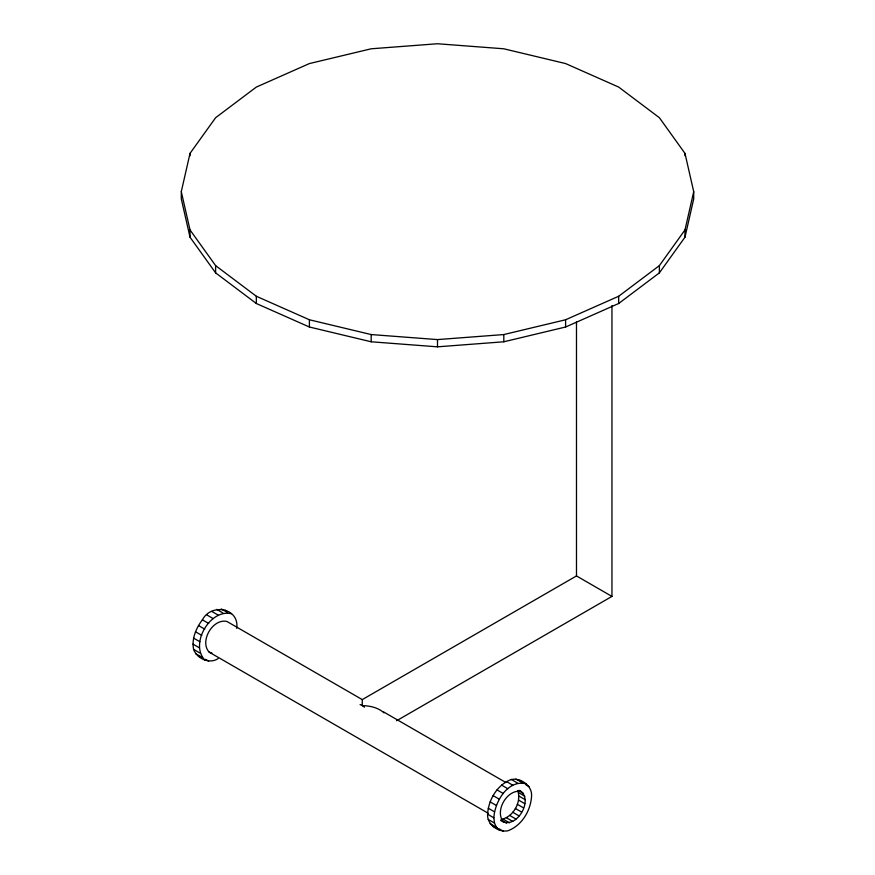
<?xml version="1.0" encoding="UTF-8"?>
<svg xmlns="http://www.w3.org/2000/svg" width="875" height="875" viewBox="0 0 875 875"><rect width="100%" height="100%" fill="white"/><g stroke="black" fill="none" stroke-linecap="round" stroke-linejoin="round"><path stroke-width="1.31" d="M218.094 658.623C209.486 664.431 196.864 658.569 193.605 649.381C191.472 638.794 196.098 628.119 202.398 619.806C211.269 602.842 239.662 607.917 236.698 628.359M204.761 659.936C189.613 643.978 210.033 608.606 231.427 613.747M487.594 814.209C488.436 799.684 497.306 784.645 511.339 779.472C520.92 777.689 532.317 785.695 531.584 796.053C530.742 810.589 521.872 825.628 507.839 830.802C498.258 832.584 486.872 824.578 487.594 814.209L493.861 817.83L494.506 823.102L496.387 827.269L499.384 830.047M493.861 817.83C494.627 801.981 507.795 779.22 526.061 783.847M501.2 819.383C513.056 817.25 521.817 802.08 517.727 790.738M500.73 820.487C515.867 831.053 534.789 799.367 519.498 790.387M181.289 191.669L190.017 153.388L215.622 117.709L256.331 87.073L309.4 63.569L371.186 48.792L437.5 43.75L503.814 48.792L565.6 63.569L618.669 87.073L659.378 117.709L684.983 153.388L693.711 191.669L693.711 198.909L684.983 237.191L659.378 272.869L618.669 303.505L565.6 327.009L503.814 341.786L437.5 346.828L371.186 341.786L309.4 327.009L256.331 303.505L215.622 272.869L190.017 237.191L181.289 198.909L181.289 191.669L190.017 229.95L190.017 237.191M684.983 237.191L684.983 229.95L693.711 191.669M190.017 229.95L215.622 265.628L256.331 296.264L309.4 319.769L371.186 334.556L437.5 339.588L503.814 334.556L565.6 319.769L618.669 296.264L659.378 265.628L684.983 229.95M488.184 813.247L209.234 652.192C199.161 641.583 212.734 618.067 226.964 621.491L362.272 699.606L576.483 575.936L611.953 596.411L611.953 305.506M396.572 720.759L611.953 596.411M209.234 652.192L211.827 653.002M198.494 656.327L201.097 657.125M521.587 791.591C507.369 788.178 493.784 811.683 503.858 822.303M493.117 826.427L497.022 827.63M221.255 608.913L227.522 612.533M515.889 779.023L522.156 782.644M525.919 784.82L529.058 786.625M216.705 609.372L222.972 612.992M511.339 779.472L517.606 783.092M211.827 611.439L218.094 615.059M506.461 781.55L512.728 785.17M383.677 711.966L505.914 782.545M518.361 790.42L523.578 793.439M518.569 792.586L524.836 796.206M206.948 615.005L213.216 618.625M501.572 785.105L507.839 788.725M518.995 796.086L525.263 799.706M518.569 800.078L524.836 803.698M202.398 619.806L208.666 623.427M497.022 789.906L503.3 793.527M517.311 804.3L523.578 807.92M198.494 625.527L204.761 629.147M493.117 795.627L499.384 799.247M515.32 808.445L521.587 812.066M512.728 812.241L518.995 815.861M195.497 631.761L201.764 635.381M490.12 801.872L496.387 805.481M509.698 815.434L515.966 819.055M506.461 817.808L512.728 821.417M193.605 638.105L199.872 641.725M488.239 808.205L494.506 811.825M503.212 819.186L509.48 822.806M501.233 820.083L506.461 823.102M192.97 644.109L199.237 647.73M193.605 649.381L199.872 653.002M488.239 819.481L494.506 823.102M195.497 653.538L201.764 657.158M205.527 659.334L208.666 661.15M490.12 823.648L496.387 827.269M499.111 828.833L503.3 831.25M364.438 707.186L362.272 705.611A17.73 10.237 60 0 0 360.095 704.572M383.994 712.841C378.109 707.525 369.994 705.797 362.272 705.611L362.272 699.606M519.794 780.227L522.791 783.005M225.159 610.127L227.161 611.975M684.983 153.388L684.983 155.794M659.378 265.628L659.378 272.869M618.669 296.264L618.669 303.505M576.483 321.891L576.483 575.936M565.6 319.769L565.6 327.009M503.814 334.556L503.814 341.786M437.5 339.588L437.5 346.828M371.186 334.556L371.186 341.786M309.4 319.769L309.4 327.009M256.331 296.264L256.331 303.505M215.622 265.628L215.622 272.869M190.017 153.388L190.017 155.794"/></g></svg>
